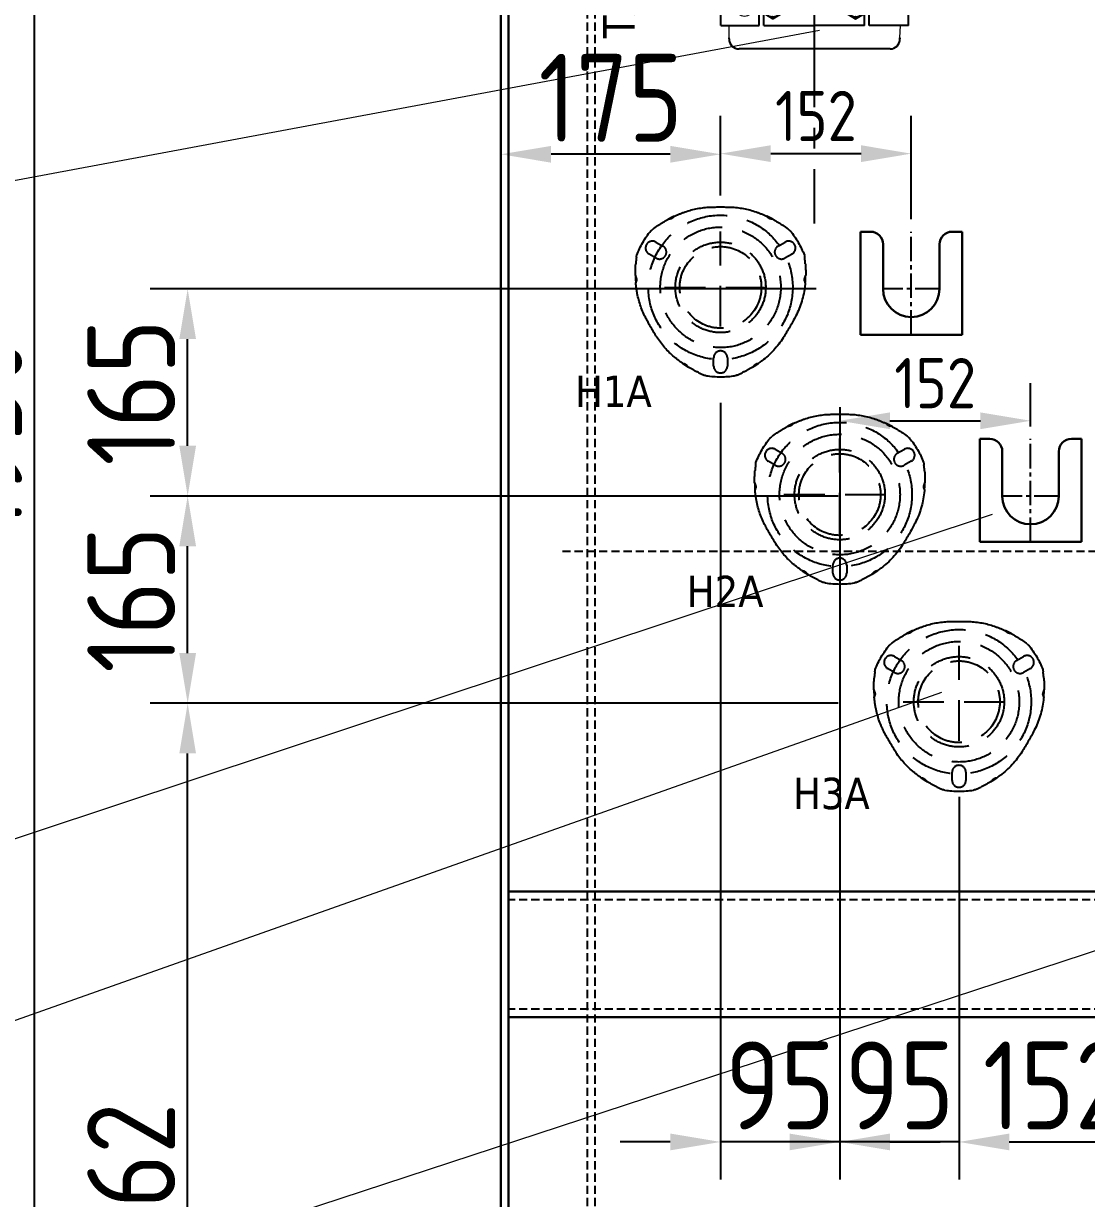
# Model space of a CAD drawing. Header units: millimetres. Extents: x 116956 to 138384, y -169944 to -162492.
# Drawn here: x 129466 to 130313, y -165292 to -164356 of the extents above; entities that cross this region are included whole.
import ezdxf

# ---------------------------------------------------------------- set-up
doc = ezdxf.new("R2010")
doc.units = ezdxf.units.MM
doc.header["$LTSCALE"] = 13
for name, pattern in [('CENTER', [50.8, 31.75, -6.35, 6.35, -6.35]), ('CENTER2', [1.125, 0.75, -0.125, 0.125, -0.125]), ('CENTERX2', [101.6, 63.5, -12.7, 12.7, -12.7]), ('DASHED', [0.75, 0.5, -0.25])]:
    doc.linetypes.add(name, pattern=pattern)
doc.layers.get('0').update_dxf_attribs({"color": 1, "linetype": 'CENTER'})
for name, color, linetype in [('1', 4, 'Continuous'), ('4虚线层', 6, 'DASHED'), ('中心线', 1, 'CENTER2'), ('粗实线', 4, 'Continuous')]:
    doc.layers.add(name, color=color, linetype=linetype)
doc.layers.add('标注、文本', color=3, linetype='Continuous', lineweight=25)
doc.layers.add('铁心', color=3, linetype='Continuous', lineweight=0)
doc.styles.get("Standard").update_dxf_attribs({"font": 'gbenor.shx', "bigfont": 'gbcbig.shx'})
doc.styles.add('Tahoma$001', font='tahoma.ttf', dxfattribs={"height": 2.159784})
doc.dimstyles.new('1-15', dxfattribs={"dimscale": 20, "dimtxt": 3.5, "dimasz": 2, "dimexe": 1.5, "dimexo": 0.5, "dimgap": 0.5, "dimtad": 1, "dimtoh": 1, "dimdec": 1, "dimdsep": 46, "dimtxsty": 'Standard', "dimcen": 2.5, "dimclrd": 3, "dimclre": 3, "dimclrt": 3, "dimadec": 0, "dimazin": 2, "dimtfac": 1, "dimtdec": 1, "dimtmove": 0, "dimatfit": 2, "dimfxl": 1, "dimarcsym": 0})

# ---------------------------------------------------------------- blocks, each defined once
blk = doc.blocks.new('0.020')
at = {"layer": '中心线', "ltscale": 2}
for p, q in [((13611.24, 16499.07), (13611.24, 16581.07)), ((13588.74, 16535.57), (13633.74, 16535.57))]:
    blk.add_line(p, q, dxfattribs=at)
at = {"layer": '粗实线', "lineweight": 30}
for p, q in [((13570.74, 16499.07), (13570.74, 16581.07)), ((13570.74, 16581.07), (13578.74, 16581.07)), ((13643.74, 16581.07), (13651.74, 16581.07)), ((13651.74, 16499.07), (13651.74, 16581.07)), ((13588.74, 16535.57), (13588.74, 16571.07)), ((13633.74, 16535.57), (13633.74, 16571.07)), ((13570.74, 16499.07), (13651.74, 16499.07))]:
    blk.add_line(p, q, dxfattribs=at)
for centre, radius, start, end in [((13578.74, 16571.07), 10, 0, 90), ((13643.74, 16571.07), 10, 90, 180), ((13611.24, 16535.57), 22.5, 180, 0)]:
    blk.add_arc(centre, radius, start, end, dxfattribs=at)
blk = doc.blocks.new('A$C2C6D2C8C')
at = {"color": 0, "linetype": 'ByBlock'}
for p, q in [((134.71, 136.18), (14.42, 136.18)), ((58.68, 131.42), (58.68, 109.14)), ((89.87, 131.42), (58.68, 131.42)), ((58.68, 131.42), (89.87, 131.42)), ((89.87, 131.42), (89.87, 109.14)), ((6.48, 128.24), (6.48, 127.68)), ((58.68, 129.19), (89.87, 129.19)), ((69.82, 118.56), (69.82, 124.74)), ((78.73, 118.56), (78.73, 124.74)), ((142.66, 127.68), (142.66, 128.24)), ((0, 117.68), (30.38, 117.68)), ((0, 117.68), (0, 58.38)), ((20.29, 117.68), (26.38, 117.68)), ((30.29, 117.68), (30.38, 117.68)), ((30.38, 117.68), (30.38, 84.6)), ((34.29, 117.68), (58.68, 117.68)), ((34.29, 117.68), (34.29, 84.6)), ((114.27, 117.68), (89.87, 117.68)), ((114.27, 117.68), (114.27, 84.6)), ((149.56, 117.68), (118.18, 117.68)), ((118.51, 117.68), (118.18, 117.68)), ((118.18, 117.68), (118.18, 84.6)), ((143.69, 117.68), (132.42, 117.68)), ((149.56, 117.68), (149.56, 58.38)), ((58.68, 109.14), (40.86, 42.3)), ((89.87, 109.14), (107.7, 42.3)), ((0, 18.79), (0, 68.09)), ((149.56, 18.79), (149.56, 68.09)), ((30.38, 18.79), (30.38, 49.17)), ((34.29, 18.79), (34.29, 49.17)), ((114.27, 18.79), (114.27, 49.17)), ((118.18, 18.79), (118.18, 49.17)), ((107.7, 42.3), (40.86, 42.3)), ((0, 18.79), (18.78, 18.79)), ((18.78, 18.79), (30.38, 18.79)), ((34.29, 18.79), (74.23, 18.79)), ((114.27, 18.79), (74.57, 18.79)), ((142.99, 18.79), (118.18, 18.79)), ((149.56, 18.79), (132.42, 18.79)), ((6.48, 7.94), (6.48, 8.79)), ((74.57, 0), (14.42, 0)), ((134.71, 0), (61.46, 0)), ((142.66, 8.79), (142.66, 7.94)), ((142.66, 7.94), (142.66, 8.79))]:
    blk.add_line(p, q, dxfattribs=at)
at = {"lineweight": 15}
for p, q in [((6.48, 127.68), (6.48, 117.68)), ((142.66, 127.68), (142.66, 117.68)), ((42.28, 77.88), (42.2, 71.38)), ((6.48, 8.37), (6.48, 18.79)), ((142.66, 8.79), (142.99, 18.79))]:
    blk.add_line(p, q, dxfattribs=at)
at = {"color": 0, "linetype": 'ByBlock', "lineweight": 18}
for p, q in [((69.78, 86.37), (69.78, 75.38)), ((78.78, 86.37), (78.78, 75.38)), ((69.78, 75.38), (65.2, 70.19)), ((69.78, 75.38), (68.12, 73.5)), ((78.78, 75.38), (71.47, 69.17)), ((33.78, 66.88), (40.78, 70.59)), ((40.78, 63.18), (33.78, 66.88)), ((42.28, 71.38), (38.28, 71.38)), ((40.78, 70.59), (40.78, 63.18)), ((42.28, 71.38), (54.79, 71.38)), ((42.28, 62.38), (38.28, 62.38)), ((42.28, 62.38), (54.79, 62.38)), ((42.28, 62.38), (42.28, 55.88)), ((42.28, 55.88), (42.28, 62.38)), ((65.2, 63.58), (69.78, 58.38)), ((69.78, 58.38), (68.12, 60.27)), ((69.78, 58.38), (69.78, 47.4)), ((78.78, 58.38), (71.47, 64.6)), ((78.78, 58.38), (78.78, 47.4))]:
    blk.add_line(p, q, dxfattribs=at)
at = {"color": 0, "linetype": 'ByBlock'}
for points in [[(48.46, 97.34), (41.45, 101.39), (34.44, 97.34), (34.44, 89.25), (41.45, 85.2), (48.46, 89.25)], [(100.34, 97.34), (107.35, 101.39), (114.36, 97.34), (114.36, 89.25), (107.35, 85.2), (100.34, 89.25)], [(48.46, 28.13), (41.45, 24.08), (34.44, 28.13), (34.44, 36.22), (41.45, 40.27), (48.46, 36.22)], [(100.34, 28.13), (107.35, 24.08), (114.36, 28.13), (114.36, 36.22), (107.35, 40.27), (100.34, 36.22)]]:
    blk.add_lwpolyline(points, close=True, dxfattribs=at)
at = {"lineweight": 15}
for centre in [(18.78, 101.88), (129.78, 101.88), (18.78, 31.88)]:
    blk.add_circle(centre, 6, dxfattribs=at)
at = {"color": 0, "linetype": 'ByBlock'}
for centre, radius in [((41.45, 93.3), 6.76), ((41.48, 93.34), 4.75), ((107.35, 93.3), 6.76), ((107.32, 93.34), 4.75), ((41.45, 32.17), 6.76), ((107.35, 32.17), 6.76), ((41.48, 32.13), 4.75), ((107.32, 32.13), 4.75)]:
    blk.add_circle(centre, radius, dxfattribs=at)
at = {"color": 0, "linetype": 'ByBlock', "lineweight": 18}
for radius in [20, 3.5]:
    blk.add_circle((74.28, 66.88), radius, dxfattribs=at)
at = {"color": 0, "linetype": 'ByBlock'}
for centre, radius, start, end in [((14.42, 128.24), 7.94, 90, 180), ((134.71, 128.24), 7.94, 0, 90), ((74.28, 124.74), 4.46, 0, 180), ((74.28, 118.56), 4.46, 180, 0), ((32.33, 84.64), 1.91, 181.29957, 358.70043), ((116.22, 84.64), 1.91, 181.29957, 358.70043), ((32.33, 49.13), 1.91, 1.29957, 178.70043), ((116.22, 49.13), 1.91, 1.29957, 178.70043), ((14.42, 7.94), 7.94, 180, 270), ((134.71, 7.94), 7.94, 270, 0)]:
    blk.add_arc(centre, radius, start, end, dxfattribs=at)
at = {"color": 0, "linetype": 'ByBlock', "lineweight": 18}
for centre, radius, start, end in [((42.28, 66.88), 11, 90, 270), ((74.28, 66.88), 12, 112.02431, 247.97569), ((74.28, 66.88), 12, 292.02431, 67.97569), ((38.28, 66.88), 4.5, 90, 270), ((68.95, 66.88), 5, 138.57633, 221.42367), ((74.34, 66.88), 3, 130.36454, 229.63546), ((74.28, 66.88), 5.5, 279.27093, 80.72907)]:
    blk.add_arc(centre, radius, start, end, dxfattribs=at)
at = {"layer": '粗实线', "lineweight": 30}
for points in [[(74.28, 66.88), (74.28, 94.98), (50.87, 80.93)], [(74.28, 94.98), (97.69, 80.93), (97.69, 73.13)], [(68.04, 88.73), (58.67, 84.05), (52.43, 73.13), (52.43, 62.2), (57.11, 51.28), (63.35, 48.16)], [(96.13, 73.13), (91.44, 84.05), (80.52, 90.29), (68.04, 90.29), (57.11, 84.05), (53.99, 79.37)], [(68.04, 88.73), (69.6, 85.61), (74.28, 84.05), (77.4, 85.61), (78.96, 88.73)], [(85.2, 48.16), (89.88, 51.28), (96.13, 62.2), (96.13, 73.13), (89.88, 84.05), (78.96, 88.73)], [(97.69, 54.4), (74.28, 40.36), (50.87, 54.4), (50.87, 80.93)], [(86.76, 73.13), (82.08, 77.81), (77.4, 80.93), (71.16, 80.93), (64.91, 77.81), (61.79, 73.13)], [(82.08, 73.13), (77.4, 76.25), (71.16, 76.25), (64.91, 73.13)], [(57.11, 73.13), (53.99, 71.57), (52.43, 66.88), (53.99, 63.76), (57.11, 62.2)], [(116.41, 62.2), (119.53, 63.76), (121.1, 66.88), (119.53, 71.57), (116.41, 73.13)], [(53.99, 55.96), (57.11, 51.28), (68.04, 45.04), (80.52, 45.04), (91.44, 51.28), (96.13, 62.2)], [(61.79, 62.2), (64.91, 57.52), (71.16, 54.4), (77.4, 54.4), (82.08, 57.52), (86.76, 62.2)], [(64.91, 62.2), (71.16, 59.08), (77.4, 59.08), (82.08, 62.2)], [(97.69, 62.2), (97.69, 54.4)]]:
    blk.add_lwpolyline(points, dxfattribs=at)
blk.add_lwpolyline([(77.4, 66.88), (75.84, 70.01), (74.28, 71.57), (71.16, 70.01), (69.6, 66.88), (71.16, 65.32), (74.28, 63.76), (75.84, 65.32)], close=True, dxfattribs=at)
for points in [[(57.11, 73.13), (57.11, 73.13), (64.91, 73.13), (64.91, 73.13)], [(82.08, 73.13), (82.08, 73.13), (116.41, 73.13), (116.41, 73.13)], [(57.11, 62.2), (57.11, 62.2), (64.91, 62.2), (64.91, 62.2)], [(82.08, 62.2), (82.08, 62.2), (116.41, 62.2), (116.41, 62.2)]]:
    blk.add_open_spline(points, degree=3, dxfattribs=at)
blk = doc.blocks.new('*D1465')
at = {"layer": 'Defpoints', "color": 0, "transparency": 16777216}
for p in [(129474.87, -163709.19), (129846.42, -163709.19), (129846.42, -165659.16)]:
    blk.add_point(p, dxfattribs=at)
at = {"layer": '标注、文本', "color": 3, "lineweight": -2, "transparency": 16777216}
for p, q in [((129836.42, -163709.19), (129444.87, -163709.19)), ((129474.87, -165619.16), (129474.87, -163749.19)), ((129836.42, -165659.16), (129444.87, -165659.16))]:
    blk.add_line(p, q, dxfattribs=at)
at = {"layer": '标注、文本', "color": 3, "transparency": 16777216}
for points in [[(129468.2, -163749.19), (129481.54, -163749.19), (129474.87, -163709.19)], [(129468.2, -165619.16), (129481.54, -165619.16), (129474.87, -165659.16)]]:
    blk.add_solid(points, dxfattribs=at)
at = {"layer": '标注、文本', "color": 3, "transparency": 16777216, "insert": (129429.87, -164684.17), "char_height": 70, "attachment_point": 5, "rotation": 90}
blk.add_mtext('1950', dxfattribs=at)
blk = doc.blocks.new('*D1467')
at = {"layer": 'Defpoints', "color": 0, "transparency": 16777216}
for p in [(129596.86, -164897.16), (130125.23, -164897.16), (129846.42, -165659.16)]:
    blk.add_point(p, dxfattribs=at)
at = {"layer": '标注、文本', "color": 3, "lineweight": -2, "transparency": 16777216}
for p, q in [((130115.23, -164897.16), (129566.86, -164897.16)), ((129596.86, -165619.16), (129596.86, -164937.16)), ((129836.42, -165659.16), (129566.86, -165659.16))]:
    blk.add_line(p, q, dxfattribs=at)
at = {"layer": '标注、文本', "color": 3, "transparency": 16777216}
for points in [[(129590.2, -164937.16), (129603.53, -164937.16), (129596.86, -164897.16)], [(129590.2, -165619.16), (129603.53, -165619.16), (129596.86, -165659.16)]]:
    blk.add_solid(points, dxfattribs=at)
at = {"layer": '标注、文本', "color": 3, "transparency": 16777216, "insert": (129551.86, -165278.16), "char_height": 70, "attachment_point": 5, "rotation": 90}
blk.add_mtext('762', dxfattribs=at)
blk = doc.blocks.new('*D1468')
at = {"layer": 'Defpoints', "color": 0, "transparency": 16777216}
for p in [(129596.86, -164732.16), (130125.23, -164732.16), (130125.23, -164897.16)]:
    blk.add_point(p, dxfattribs=at)
at = {"layer": '标注、文本', "color": 3, "lineweight": -2, "transparency": 16777216}
for p, q in [((130115.23, -164732.16), (129566.86, -164732.16)), ((129596.86, -164857.16), (129596.86, -164772.16)), ((130115.23, -164897.16), (129566.86, -164897.16))]:
    blk.add_line(p, q, dxfattribs=at)
at = {"layer": '标注、文本', "color": 3, "transparency": 16777216}
for points in [[(129590.2, -164772.16), (129603.53, -164772.16), (129596.86, -164732.16)], [(129590.2, -164857.16), (129603.53, -164857.16), (129596.86, -164897.16)]]:
    blk.add_solid(points, dxfattribs=at)
at = {"layer": '标注、文本', "color": 3, "transparency": 16777216, "insert": (129551.86, -164814.66), "char_height": 70, "attachment_point": 5, "rotation": 90}
blk.add_mtext('165', dxfattribs=at)
blk = doc.blocks.new('*D1469')
at = {"layer": 'Defpoints', "color": 0, "transparency": 16777216}
for p in [(129596.86, -164567.16), (130107.62, -164567.16), (130116.42, -164732.16)]:
    blk.add_point(p, dxfattribs=at)
at = {"layer": '标注、文本', "color": 3, "lineweight": -2, "transparency": 16777216}
for p, q in [((130097.62, -164567.16), (129566.86, -164567.16)), ((129596.86, -164692.16), (129596.86, -164607.16)), ((130106.42, -164732.16), (129566.86, -164732.16))]:
    blk.add_line(p, q, dxfattribs=at)
at = {"layer": '标注、文本', "color": 3, "transparency": 16777216}
for points in [[(129590.2, -164607.16), (129603.53, -164607.16), (129596.86, -164567.16)], [(129590.2, -164692.16), (129603.53, -164692.16), (129596.86, -164732.16)]]:
    blk.add_solid(points, dxfattribs=at)
at = {"layer": '标注、文本', "color": 3, "transparency": 16777216, "insert": (129551.86, -164649.66), "char_height": 70, "attachment_point": 5, "rotation": 90}
blk.add_mtext('165', dxfattribs=at)
blk = doc.blocks.new('*D1470')
at = {"layer": 'Defpoints', "color": 0, "transparency": 16777216}
for p in [(129846.42, -164459.98), (129846.42, -164486.42), (130021.42, -164486.42)]:
    blk.add_point(p, dxfattribs=at)
at = {"layer": '标注、文本', "color": 3, "lineweight": -2, "transparency": 16777216}
for p, q in [((129846.42, -164476.42), (129846.42, -164429.98)), ((130021.42, -164476.42), (130021.42, -164429.98)), ((129981.42, -164459.98), (129886.42, -164459.98))]:
    blk.add_line(p, q, dxfattribs=at)
at = {"layer": '标注、文本', "color": 3, "transparency": 16777216}
for points in [[(129886.42, -164453.31), (129886.42, -164466.65), (129846.42, -164459.98)], [(129981.42, -164453.31), (129981.42, -164466.65), (130021.42, -164459.98)]]:
    blk.add_solid(points, dxfattribs=at)
at = {"layer": '标注、文本', "color": 3, "transparency": 16777216, "insert": (129933.92, -164414.98), "char_height": 70, "attachment_point": 5}
blk.add_mtext('175', dxfattribs=at)
blk = doc.blocks.new('*D1471')
at = {"layer": 'Defpoints', "color": 0, "transparency": 16777216}
for p in [(130173.42, -164459.47), (130021.42, -164502.69), (130173.42, -164521.66)]:
    blk.add_point(p, dxfattribs=at)
at = {"layer": '标注、文本', "color": 3, "lineweight": -2, "transparency": 16777216}
for p, q in [((130021.42, -164492.69), (130021.42, -164429.47)), ((130173.42, -164511.66), (130173.42, -164429.47)), ((130061.42, -164459.47), (130133.42, -164459.47))]:
    blk.add_line(p, q, dxfattribs=at)
at = {"layer": '标注、文本', "color": 3, "transparency": 16777216}
for points in [[(130061.42, -164452.8), (130061.42, -164466.14), (130021.42, -164459.47)], [(130133.42, -164452.8), (130133.42, -164466.14), (130173.42, -164459.47)]]:
    blk.add_solid(points, dxfattribs=at)
at = {"layer": '标注、文本', "color": 3, "transparency": 16777216, "insert": (130097.42, -164429.47), "char_height": 40, "attachment_point": 5}
blk.add_mtext('152', dxfattribs=at)
blk = doc.blocks.new('*D1472')
at = {"layer": 'Defpoints', "color": 0, "transparency": 16777216}
for p in [(130021.42, -164647.9), (130116.42, -164651.42), (130021.42, -165246.52)]:
    blk.add_point(p, dxfattribs=at)
at = {"layer": '标注、文本', "color": 3, "lineweight": -2, "transparency": 16777216}
for p, q in [((130021.42, -164657.9), (130021.42, -165276.52)), ((130116.42, -164661.42), (130116.42, -165276.52)), ((129981.42, -165246.52), (129941.42, -165246.52)), ((130116.42, -165246.52), (130021.42, -165246.52)), ((130156.42, -165246.52), (130196.42, -165246.52))]:
    blk.add_line(p, q, dxfattribs=at)
at = {"layer": '标注、文本', "color": 3, "transparency": 16777216}
for points in [[(129981.42, -165239.86), (129981.42, -165253.19), (130021.42, -165246.52)], [(130156.42, -165239.86), (130156.42, -165253.19), (130116.42, -165246.52)]]:
    blk.add_solid(points, dxfattribs=at)
at = {"layer": '标注、文本', "color": 3, "transparency": 16777216, "insert": (130068.92, -165201.52), "char_height": 70, "attachment_point": 5}
blk.add_mtext('95', dxfattribs=at)
blk = doc.blocks.new('*D1473')
at = {"layer": 'Defpoints', "color": 0, "transparency": 16777216}
for p in [(130116.42, -164899.95), (130211.42, -164977.9), (130116.42, -165246.52)]:
    blk.add_point(p, dxfattribs=at)
at = {"layer": '标注、文本', "color": 3, "lineweight": -2, "transparency": 16777216}
for p, q in [((130116.42, -164909.95), (130116.42, -165276.52)), ((130211.42, -164987.9), (130211.42, -165276.52)), ((130076.42, -165246.52), (130036.42, -165246.52)), ((130211.42, -165246.52), (130116.42, -165246.52)), ((130251.42, -165246.52), (130291.42, -165246.52))]:
    blk.add_line(p, q, dxfattribs=at)
at = {"layer": '标注、文本', "color": 3, "transparency": 16777216}
for points in [[(130076.42, -165239.86), (130076.42, -165253.19), (130116.42, -165246.52)], [(130251.42, -165239.86), (130251.42, -165253.19), (130211.42, -165246.52)]]:
    blk.add_solid(points, dxfattribs=at)
at = {"layer": '标注、文本', "color": 3, "transparency": 16777216, "insert": (130163.92, -165201.52), "char_height": 70, "attachment_point": 5}
blk.add_mtext('95', dxfattribs=at)
blk = doc.blocks.new('*D1474')
at = {"layer": 'Defpoints', "color": 0, "transparency": 16777216}
for p in [(130363.42, -164933.66), (130211.42, -164961.63), (130363.42, -165246.52)]:
    blk.add_point(p, dxfattribs=at)
at = {"layer": '标注、文本', "color": 3, "lineweight": -2, "transparency": 16777216}
for p, q in [((130363.42, -164943.66), (130363.42, -165276.52)), ((130211.42, -164971.63), (130211.42, -165276.52)), ((130251.42, -165246.52), (130323.42, -165246.52))]:
    blk.add_line(p, q, dxfattribs=at)
at = {"layer": '标注、文本', "color": 3, "transparency": 16777216}
for points in [[(130251.42, -165239.86), (130251.42, -165253.19), (130211.42, -165246.52)], [(130323.42, -165239.86), (130323.42, -165253.19), (130363.42, -165246.52)]]:
    blk.add_solid(points, dxfattribs=at)
at = {"layer": '标注、文本', "color": 3, "transparency": 16777216, "insert": (130287.42, -165201.52), "char_height": 70, "attachment_point": 5}
blk.add_mtext('152', dxfattribs=at)
blk = doc.blocks.new('*D1479')
at = {"layer": 'Defpoints', "color": 0, "transparency": 16777216}
for p in [(130116.42, -164651.42), (130268.42, -164672.21), (130268.42, -164686.66)]:
    blk.add_point(p, dxfattribs=at)
at = {"layer": '标注、文本', "color": 3, "lineweight": -2, "transparency": 16777216}
for p, q in [((130268.42, -164676.66), (130268.42, -164642.21)), ((130116.42, -164661.42), (130116.42, -164702.21)), ((130156.42, -164672.21), (130228.42, -164672.21))]:
    blk.add_line(p, q, dxfattribs=at)
at = {"layer": '标注、文本', "color": 3, "transparency": 16777216}
for points in [[(130156.42, -164665.54), (130156.42, -164678.87), (130116.42, -164672.21)], [(130228.42, -164665.54), (130228.42, -164678.87), (130268.42, -164672.21)]]:
    blk.add_solid(points, dxfattribs=at)
at = {"layer": '标注、文本', "color": 3, "transparency": 16777216, "insert": (130192.42, -164642.21), "char_height": 40, "attachment_point": 5}
blk.add_mtext('152', dxfattribs=at)
blk = doc.blocks.new('A$C03F92070')
at = {"layer": '4虚线层', "ltscale": 5}
for p, q in [((67.85, 40.24), (67.85, 116.01)), ((16.36, 107.57), (21.99, 104.32)), ((113.71, 104.32), (119.34, 107.57)), ((16.49, 94.79), (10.86, 98.04)), ((124.84, 98.04), (119.21, 94.79)), ((23.33, 71.49), (112.37, 71.49)), ((62.35, 8.86), (62.35, 15.36)), ((73.35, 15.36), (73.35, 8.86))]:
    blk.add_line(p, q, dxfattribs=at)
for radius in [57.5, 48, 36, 32.5]:
    blk.add_circle((67.85, 71.49), radius, dxfattribs=at)
at = {"layer": '4虚线层', "ltscale": 5, "extrusion": (0, 0, -1)}
for centre, radius, start, end in [((-68.85, 46.49), 90, 64.92451, 71.02185), ((-62.34, 65.41), 70, 71.02185, 87.94531), ((-67.85, -88.03), 223.54, 87.94531, 92.05469), ((-73.35, 65.41), 70, 92.05469, 108.97815), ((-66.85, 46.49), 90, 108.97815, 115.07549), ((-68.85, 46.49), 90, 55.4521, 61.38179), ((-66.85, 46.49), 90, 118.61821, 124.5479), ((-67.85, 71.49), 71.5, 20.96454, 39.03546), ((-68.85, 46.49), 90, 51.08313, 52.23427), ((-66.85, 46.49), 90, 127.76573, 128.91687), ((-67.85, 71.49), 71.5, 140.96454, 159.03546), ((-90, 83.12), 90, 7.76573, 8.91687), ((-45.7, 83.12), 90, 171.08313, 172.23427), ((-90, 83.12), 90, 358.61821, 4.5479), ((-45.7, 83.12), 90, 175.4521, 181.38179), ((-90, 83.12), 90, 349.46719, 355.07549), ((-45.7, 83.12), 90, 184.92451, 186.60228), ((-70.33, 79.46), 70, 331.9245, 349.46719), ((-65.57, 80.82), 70, 186.60228, 207.21776), ((70.97, 151.05), 223.54, 207.21776, 212.35682), ((-205.81, 151.73), 223.54, 327.65027, 331.9245), ((-76.09, 69.57), 70, 310.17076, 327.65027), ((-58.73, 68.87), 70, 212.35682, 233.02623), ((-89, 84.85), 90, 304.92451, 310.17076), ((-46.7, 84.85), 90, 233.02623, 235.07549), ((-89, 84.85), 90, 295.4521, 301.38179), ((-89, 84.85), 90, 291.08313, 292.23427), ((-67.85, 71.49), 71.5, 260.96454, 279.03546), ((-46.7, 84.85), 90, 247.76573, 248.91687), ((-46.7, 84.85), 90, 238.61821, 244.5479)]:
    blk.add_arc(centre, radius, start, end, dxfattribs=at)
at = {"layer": '4虚线层', "ltscale": 5}
for centre, start, end in [((13.61, 102.81), 60, 240), ((19.24, 99.56), 240, 60), ((116.46, 99.56), 120, 300), ((122.09, 102.81), 300, 120), ((67.85, 15.36), 0, 180), ((67.85, 8.86), 180, 0)]:
    blk.add_arc(centre, 5.5, start, end, dxfattribs=at)
for points, knots in [([(30.89, 128.1), (30.89, 128.1), (30.88, 128.1), (30.83, 128.07), (30.76, 128.04), (30.57, 127.95), (30.45, 127.89), (30.18, 127.77), (30.03, 127.69), (29.7, 127.53), (29.52, 127.45), (29.16, 127.27), (28.96, 127.17), (28.58, 126.98), (28.39, 126.89), (27.99, 126.69), (27.8, 126.59), (27.42, 126.39), (27.24, 126.3), (26.87, 126.11), (26.7, 126.02), (26.39, 125.85), (26.24, 125.77), (25.98, 125.63), (25.87, 125.57), (25.69, 125.47), (25.63, 125.44), (25.58, 125.41), (25.57, 125.4), (25.57, 125.4), (25.57, 125.4), (25.57, 125.4)], [0, 0, 0, 0, 0.043819, 0.043819, 0.119878, 0.119878, 0.195937, 0.195937, 0.271996, 0.271996, 0.348055, 0.348055, 0.424114, 0.424114, 0.500173, 0.500173, 0.576231, 0.576231, 0.65229, 0.65229, 0.728349, 0.728349, 0.804408, 0.804408, 0.880467, 0.880467, 0.956526, 0.956526, 0.994556, 0.994556, 1, 1, 1, 1]), ([(30.71, 128.01), (30.65, 127.99), (30.59, 127.94), (30.48, 127.84), (30.42, 127.77), (30.3, 127.62), (30.24, 127.54), (30.11, 127.35), (30.04, 127.25), (29.89, 127.05), (29.81, 126.95), (29.62, 126.74), (29.51, 126.65), (29.29, 126.47), (29.16, 126.4), (28.9, 126.26), (28.77, 126.2), (28.36, 126.06), (28.08, 125.99), (27.53, 125.87), (27.26, 125.83), (26.87, 125.76), (26.75, 125.74), (26.5, 125.7), (26.38, 125.67), (26.05, 125.61), (25.85, 125.56), (25.74, 125.5)], [0, 0, 0, 0, 0.0625, 0.0625, 0.125, 0.125, 0.1875, 0.1875, 0.25, 0.25, 0.3125, 0.3125, 0.375, 0.375, 0.4375, 0.4375, 0.5, 0.5, 0.625, 0.625, 0.75, 0.75, 0.8125, 0.8125, 0.875, 0.875, 1, 1, 1, 1]), ([(110.13, 125.4), (110.13, 125.4), (110.13, 125.4), (110.13, 125.4), (110.12, 125.41), (110.07, 125.44), (110.01, 125.47), (109.83, 125.57), (109.72, 125.63), (109.46, 125.77), (109.31, 125.85), (108.99, 126.02), (108.81, 126.11), (108.45, 126.3), (108.26, 126.4), (107.88, 126.6), (107.68, 126.7), (107.29, 126.9), (107.1, 127), (106.72, 127.18), (106.53, 127.28), (106.16, 127.46), (105.99, 127.54), (105.66, 127.7), (105.51, 127.77), (105.24, 127.9), (105.12, 127.95), (104.94, 128.04), (104.87, 128.07), (104.82, 128.09), (104.81, 128.1), (104.8, 128.1), (104.8, 128.1), (104.8, 128.1)], [0, 0, 0, 0, 0.005743, 0.005743, 0.043766, 0.043766, 0.119813, 0.119813, 0.195859, 0.195859, 0.271906, 0.271906, 0.347952, 0.347952, 0.423999, 0.423999, 0.500046, 0.500046, 0.576092, 0.576092, 0.652139, 0.652139, 0.728185, 0.728185, 0.804232, 0.804232, 0.880279, 0.880279, 0.956325, 0.956325, 0.994349, 0.994349, 1, 1, 1, 1]), ([(109.96, 125.5), (109.9, 125.53), (109.83, 125.55), (109.65, 125.6), (109.54, 125.63), (109.21, 125.7), (108.96, 125.74), (108.44, 125.83), (108.17, 125.87), (107.63, 125.99), (107.34, 126.06), (106.94, 126.2), (106.8, 126.26), (106.54, 126.39), (106.42, 126.47), (106.19, 126.64), (106.08, 126.74), (105.9, 126.94), (105.81, 127.05), (105.66, 127.25), (105.59, 127.35), (105.46, 127.53), (105.39, 127.62), (105.28, 127.77), (105.22, 127.84), (105.11, 127.94), (105.05, 127.99), (104.99, 128.01)], [0, 0, 0, 0, 0.0625, 0.0625, 0.125, 0.125, 0.25, 0.25, 0.375, 0.375, 0.5, 0.5, 0.5625, 0.5625, 0.625, 0.625, 0.6875, 0.6875, 0.75, 0.75, 0.8125, 0.8125, 0.875, 0.875, 0.9375, 0.9375, 1, 1, 1, 1]), ([(13.95, 117.81), (13.92, 117.79), (13.88, 117.76), (13.82, 117.71), (13.77, 117.67), (13.74, 117.65), (13.73, 117.64)], [0, 0, 0, 0, 0.272943, 0.542517, 0.809704, 1, 1, 1, 1]), ([(14.22, 118.02), (14.2, 118), (14.15, 117.96), (14.08, 117.91), (14.01, 117.86), (13.97, 117.82), (13.95, 117.81)], [0, 0, 0, 0, 0.251777, 0.501943, 0.751136, 1, 1, 1, 1]), ([(14.55, 118.27), (14.52, 118.25), (14.46, 118.2), (14.38, 118.14), (14.3, 118.08), (14.25, 118.04), (14.22, 118.02)], [0, 0, 0, 0, 0.251749, 0.501948, 0.751171, 1, 1, 1, 1]), ([(15.74, 119.15), (15.69, 119.12), (15.59, 119.05), (15.45, 118.94), (15.32, 118.84), (15.18, 118.74), (15.05, 118.65), (14.92, 118.55), (14.8, 118.45), (14.67, 118.36), (14.59, 118.3), (14.55, 118.27)], [0, 0, 0, 0, 0.114473, 0.22719, 0.338528, 0.448878, 0.558641, 0.668227, 0.778044, 0.888502, 1, 1, 1, 1]), ([(17.82, 120.63), (17.81, 120.62), (17.74, 120.57), (17.58, 120.46), (17.28, 120.26), (16.94, 120.02), (16.6, 119.78), (16.29, 119.55), (16.01, 119.35), (15.83, 119.22), (15.74, 119.15)], [0, 0, 0, 0, 0.026865, 0.187364, 0.351072, 0.511786, 0.674931, 0.783277, 0.891149, 1, 1, 1, 1]), ([(119.96, 119.15), (119.92, 119.19), (119.82, 119.25), (119.69, 119.35), (119.55, 119.45), (119.41, 119.55), (119.28, 119.65), (119.06, 119.81), (118.76, 120.02), (118.42, 120.26), (118.12, 120.46), (117.96, 120.57), (117.89, 120.62), (117.88, 120.63)], [0, 0, 0, 0, 0.05466, 0.108896, 0.162888, 0.216817, 0.270864, 0.325211, 0.488741, 0.649833, 0.813717, 0.974388, 1, 1, 1, 1]), ([(121.15, 118.27), (121.11, 118.3), (121.03, 118.36), (120.9, 118.45), (120.78, 118.55), (120.65, 118.65), (120.52, 118.74), (120.38, 118.84), (120.25, 118.94), (120.1, 119.05), (120.01, 119.12), (119.96, 119.15)], [0, 0, 0, 0, 0.111498, 0.221956, 0.331773, 0.441359, 0.551122, 0.661472, 0.77281, 0.885527, 1, 1, 1, 1]), ([(121.48, 118.02), (121.45, 118.04), (121.4, 118.08), (121.32, 118.14), (121.23, 118.2), (121.18, 118.25), (121.15, 118.27)], [0, 0, 0, 0, 0.248829, 0.498052, 0.748251, 1, 1, 1, 1]), ([(121.75, 117.81), (121.73, 117.82), (121.69, 117.86), (121.62, 117.91), (121.55, 117.96), (121.5, 118), (121.48, 118.02)], [0, 0, 0, 0, 0.248864, 0.498057, 0.748223, 1, 1, 1, 1]), ([(121.97, 117.64), (121.96, 117.65), (121.93, 117.67), (121.88, 117.71), (121.82, 117.76), (121.78, 117.79), (121.75, 117.81)], [0, 0, 0, 0, 0.190293, 0.457482, 0.727057, 1, 1, 1, 1]), ([(0.69, 94.25), (0.68, 94.21), (0.67, 94.11), (0.65, 93.95), (0.63, 93.8), (0.61, 93.64), (0.59, 93.47), (0.57, 93.31), (0.55, 93.14), (0.53, 92.96), (0.52, 92.85), (0.52, 92.79)], [0, 0, 0, 0, 0.111498, 0.221956, 0.331773, 0.441359, 0.551122, 0.661472, 0.77281, 0.885527, 1, 1, 1, 1]), ([(0.74, 94.67), (0.73, 94.63), (0.73, 94.57), (0.71, 94.47), (0.7, 94.36), (0.69, 94.29), (0.69, 94.25)], [0, 0, 0, 0, 0.248829, 0.498052, 0.748251, 1, 1, 1, 1]), ([(0.82, 95.29), (0.82, 95.27), (0.81, 95.24), (0.81, 95.17), (0.8, 95.1), (0.79, 95.04), (0.78, 95.01)], [0, 0, 0, 0, 0.190297, 0.457484, 0.727058, 1, 1, 1, 1]), ([(134.92, 95.01), (134.91, 95.04), (134.9, 95.1), (134.89, 95.17), (134.89, 95.24), (134.88, 95.27), (134.88, 95.29)], [0, 0, 0, 0, 0.272943, 0.542517, 0.809704, 1, 1, 1, 1]), ([(134.96, 94.67), (134.96, 94.7), (134.95, 94.76), (134.94, 94.85), (134.93, 94.93), (134.92, 94.98), (134.92, 95.01)], [0, 0, 0, 0, 0.251777, 0.501943, 0.751136, 1, 1, 1, 1]), ([(135.01, 94.25), (135.01, 94.29), (135, 94.36), (134.99, 94.47), (134.97, 94.57), (134.96, 94.63), (134.96, 94.67)], [0, 0, 0, 0, 0.251749, 0.501948, 0.751171, 1, 1, 1, 1]), ([(135.18, 92.79), (135.18, 92.85), (135.16, 92.96), (135.15, 93.14), (135.13, 93.31), (135.11, 93.47), (135.09, 93.64), (135.07, 93.8), (135.05, 93.95), (135.03, 94.11), (135.02, 94.21), (135.01, 94.25)], [0, 0, 0, 0, 0.114473, 0.22719, 0.338528, 0.448878, 0.558641, 0.668227, 0.778044, 0.888502, 1, 1, 1, 1]), ([(0.52, 92.79), (0.51, 92.73), (0.5, 92.62), (0.48, 92.45), (0.46, 92.28), (0.45, 92.11), (0.43, 91.95), (0.4, 91.68), (0.37, 91.32), (0.33, 90.9), (0.3, 90.54), (0.29, 90.34), (0.28, 90.26), (0.28, 90.25)], [0, 0, 0, 0, 0.05466, 0.108897, 0.162889, 0.216817, 0.270864, 0.325211, 0.488741, 0.649833, 0.813717, 0.974388, 1, 1, 1, 1]), ([(135.42, 90.25), (135.42, 90.26), (135.41, 90.34), (135.4, 90.54), (135.37, 90.9), (135.33, 91.31), (135.29, 91.73), (135.25, 92.11), (135.22, 92.45), (135.2, 92.67), (135.18, 92.79)], [0, 0, 0, 0, 0.026865, 0.187364, 0.351073, 0.511786, 0.674931, 0.783277, 0.891149, 1, 1, 1, 1]), ([(0.02, 81.15), (0.02, 81.15), (0.02, 81.15), (0.02, 81.15), (0.02, 81.14), (0.02, 81.08), (0.02, 81.01), (0.02, 80.81), (0.03, 80.68), (0.04, 80.38), (0.04, 80.21), (0.05, 79.85), (0.06, 79.65), (0.08, 79.24), (0.09, 79.03), (0.11, 78.6), (0.12, 78.38), (0.14, 77.94), (0.16, 77.72), (0.18, 77.3), (0.2, 77.09), (0.23, 76.68), (0.24, 76.49), (0.27, 76.13), (0.28, 75.96), (0.3, 75.67), (0.32, 75.54), (0.33, 75.33), (0.34, 75.26), (0.34, 75.2), (0.35, 75.19), (0.35, 75.19), (0.35, 75.19), (0.35, 75.19)], [0, 0, 0, 0, 0.005743, 0.005743, 0.043766, 0.043766, 0.119813, 0.119813, 0.195859, 0.195859, 0.271906, 0.271906, 0.347952, 0.347952, 0.423999, 0.423999, 0.500046, 0.500046, 0.576092, 0.576092, 0.652139, 0.652139, 0.728185, 0.728185, 0.804232, 0.804232, 0.880279, 0.880279, 0.956325, 0.956325, 0.994349, 0.994349, 1, 1, 1, 1]), ([(0.02, 80.95), (0.02, 80.89), (0.04, 80.81), (0.08, 80.63), (0.12, 80.53), (0.22, 80.21), (0.31, 79.97), (0.5, 79.47), (0.59, 79.22), (0.76, 78.69), (0.85, 78.41), (0.92, 77.98), (0.94, 77.84), (0.96, 77.55), (0.95, 77.4), (0.91, 77.12), (0.88, 76.97), (0.8, 76.71), (0.75, 76.59), (0.65, 76.35), (0.6, 76.24), (0.51, 76.03), (0.47, 75.94), (0.39, 75.76), (0.37, 75.68), (0.33, 75.53), (0.32, 75.46), (0.33, 75.4)], [0, 0, 0, 0, 0.0625, 0.0625, 0.125, 0.125, 0.25, 0.25, 0.375, 0.375, 0.5, 0.5, 0.5625, 0.5625, 0.625, 0.625, 0.6875, 0.6875, 0.75, 0.75, 0.8125, 0.8125, 0.875, 0.875, 0.9375, 0.9375, 1, 1, 1, 1]), ([(135.37, 75.4), (135.38, 75.46), (135.37, 75.53), (135.33, 75.68), (135.31, 75.76), (135.23, 75.94), (135.19, 76.03), (135.1, 76.24), (135.04, 76.35), (134.95, 76.58), (134.9, 76.71), (134.82, 76.97), (134.79, 77.11), (134.75, 77.4), (134.74, 77.54), (134.76, 77.83), (134.78, 77.98), (134.85, 78.4), (134.93, 78.68), (135.11, 79.21), (135.2, 79.47), (135.34, 79.84), (135.38, 79.96), (135.47, 80.2), (135.51, 80.31), (135.62, 80.63), (135.68, 80.83), (135.68, 80.95)], [0, 0, 0, 0, 0.0625, 0.0625, 0.125, 0.125, 0.1875, 0.1875, 0.25, 0.25, 0.3125, 0.3125, 0.375, 0.375, 0.4375, 0.4375, 0.5, 0.5, 0.625, 0.625, 0.75, 0.75, 0.8125, 0.8125, 0.875, 0.875, 1, 1, 1, 1]), ([(135.35, 75.19), (135.35, 75.19), (135.35, 75.2), (135.36, 75.26), (135.37, 75.34), (135.38, 75.54), (135.4, 75.67), (135.42, 75.97), (135.43, 76.14), (135.46, 76.51), (135.48, 76.7), (135.5, 77.11), (135.52, 77.32), (135.54, 77.75), (135.56, 77.97), (135.58, 78.41), (135.59, 78.62), (135.61, 79.05), (135.62, 79.26), (135.64, 79.67), (135.65, 79.86), (135.66, 80.22), (135.66, 80.39), (135.67, 80.68), (135.67, 80.81), (135.68, 81.01), (135.68, 81.08), (135.68, 81.14), (135.68, 81.15), (135.68, 81.15), (135.68, 81.15), (135.68, 81.15)], [0, 0, 0, 0, 0.043819, 0.043819, 0.119878, 0.119878, 0.195937, 0.195937, 0.271996, 0.271996, 0.348055, 0.348055, 0.424114, 0.424114, 0.500173, 0.500173, 0.576232, 0.576232, 0.65229, 0.65229, 0.728349, 0.728349, 0.804408, 0.804408, 0.880467, 0.880467, 0.956526, 0.956526, 0.994556, 0.994556, 1, 1, 1, 1]), ([(37.3, 11.18), (37.3, 11.18), (37.31, 11.17), (37.36, 11.14), (37.42, 11.09), (37.59, 10.98), (37.7, 10.9), (37.95, 10.73), (38.09, 10.63), (38.39, 10.43), (38.55, 10.32), (38.89, 10.09), (39.07, 9.97), (39.42, 9.73), (39.61, 9.61), (39.98, 9.37), (40.16, 9.26), (40.51, 9.03), (40.69, 8.91), (41.04, 8.69), (41.2, 8.59), (41.51, 8.4), (41.65, 8.31), (41.9, 8.16), (42.01, 8.09), (42.18, 7.99), (42.24, 7.95), (42.29, 7.92), (42.3, 7.91), (42.3, 7.91), (42.3, 7.91), (42.3, 7.91)], [0, 0, 0, 0, 0.043819, 0.043819, 0.119878, 0.119878, 0.195937, 0.195937, 0.271996, 0.271996, 0.348055, 0.348055, 0.424114, 0.424114, 0.500173, 0.500173, 0.576231, 0.576231, 0.65229, 0.65229, 0.728349, 0.728349, 0.804408, 0.804408, 0.880467, 0.880467, 0.956526, 0.956526, 0.994556, 0.994556, 1, 1, 1, 1]), ([(37.47, 11.06), (37.52, 11.02), (37.59, 11), (37.73, 10.95), (37.82, 10.93), (38.01, 10.91), (38.11, 10.9), (38.34, 10.88), (38.46, 10.87), (38.71, 10.83), (38.85, 10.81), (39.11, 10.75), (39.25, 10.71), (39.52, 10.6), (39.64, 10.53), (39.89, 10.37), (40.01, 10.29), (40.34, 10.01), (40.54, 9.8), (40.91, 9.38), (41.09, 9.17), (41.34, 8.87), (41.42, 8.77), (41.58, 8.58), (41.66, 8.48), (41.88, 8.23), (42.02, 8.08), (42.13, 8.02)], [0, 0, 0, 0, 0.0625, 0.0625, 0.125, 0.125, 0.1875, 0.1875, 0.25, 0.25, 0.3125, 0.3125, 0.375, 0.375, 0.4375, 0.4375, 0.5, 0.5, 0.625, 0.625, 0.75, 0.75, 0.8125, 0.8125, 0.875, 0.875, 1, 1, 1, 1]), ([(93.4, 7.91), (93.4, 7.91), (93.4, 7.91), (93.4, 7.91), (93.41, 7.92), (93.46, 7.95), (93.52, 7.99), (93.69, 8.09), (93.8, 8.16), (94.06, 8.32), (94.2, 8.4), (94.51, 8.6), (94.68, 8.7), (95.02, 8.92), (95.2, 9.04), (95.56, 9.27), (95.75, 9.39), (96.12, 9.63), (96.3, 9.75), (96.65, 9.98), (96.83, 10.1), (97.16, 10.33), (97.32, 10.43), (97.62, 10.64), (97.76, 10.73), (98.01, 10.9), (98.11, 10.98), (98.28, 11.1), (98.34, 11.14), (98.39, 11.17), (98.4, 11.18), (98.4, 11.18), (98.4, 11.18), (98.4, 11.18)], [0, 0, 0, 0, 0.005743, 0.005743, 0.043766, 0.043766, 0.119813, 0.119813, 0.195859, 0.195859, 0.271906, 0.271906, 0.347952, 0.347952, 0.423999, 0.423999, 0.500046, 0.500046, 0.576092, 0.576092, 0.652139, 0.652139, 0.728185, 0.728185, 0.804232, 0.804232, 0.880279, 0.880279, 0.956325, 0.956325, 0.994349, 0.994349, 1, 1, 1, 1]), ([(93.57, 8.02), (93.62, 8.05), (93.68, 8.1), (93.82, 8.23), (93.89, 8.31), (94.11, 8.56), (94.27, 8.76), (94.61, 9.17), (94.79, 9.38), (95.16, 9.79), (95.36, 10), (95.69, 10.28), (95.8, 10.37), (96.05, 10.53), (96.18, 10.6), (96.44, 10.71), (96.58, 10.75), (96.85, 10.81), (96.98, 10.83), (97.24, 10.87), (97.36, 10.88), (97.58, 10.9), (97.69, 10.91), (97.88, 10.93), (97.96, 10.95), (98.11, 11), (98.18, 11.02), (98.23, 11.06)], [0, 0, 0, 0, 0.0625, 0.0625, 0.125, 0.125, 0.25, 0.25, 0.375, 0.375, 0.5, 0.5, 0.5625, 0.5625, 0.625, 0.625, 0.6875, 0.6875, 0.75, 0.75, 0.8125, 0.8125, 0.875, 0.875, 0.9375, 0.9375, 1, 1, 1, 1]), ([(50.31, 3.59), (50.32, 3.59), (50.4, 3.55), (50.57, 3.46), (50.9, 3.31), (51.28, 3.14), (51.66, 2.96), (52.01, 2.8), (52.32, 2.67), (52.52, 2.57), (52.63, 2.53)], [0, 0, 0, 0, 0.026866, 0.187364, 0.351073, 0.511786, 0.674931, 0.783277, 0.891149, 1, 1, 1, 1]), ([(52.63, 2.53), (52.68, 2.5), (52.79, 2.46), (52.95, 2.39), (53.11, 2.32), (53.26, 2.25), (53.41, 2.19), (53.56, 2.12), (53.7, 2.06), (53.85, 2), (53.94, 1.96), (53.98, 1.94)], [0, 0, 0, 0, 0.114473, 0.22719, 0.338528, 0.448878, 0.558641, 0.668227, 0.778044, 0.888502, 1, 1, 1, 1]), ([(53.98, 1.94), (54.02, 1.93), (54.09, 1.9), (54.18, 1.86), (54.28, 1.82), (54.34, 1.79), (54.37, 1.78)], [0, 0, 0, 0, 0.251749, 0.501948, 0.751171, 1, 1, 1, 1]), ([(54.37, 1.78), (54.4, 1.77), (54.45, 1.74), (54.54, 1.71), (54.61, 1.68), (54.66, 1.66), (54.69, 1.65)], [0, 0, 0, 0, 0.251777, 0.501943, 0.751136, 1, 1, 1, 1]), ([(54.69, 1.65), (54.71, 1.64), (54.77, 1.61), (54.84, 1.58), (54.9, 1.56), (54.93, 1.55), (54.94, 1.54)], [0, 0, 0, 0, 0.272943, 0.542518, 0.809705, 1, 1, 1, 1]), ([(80.76, 1.54), (80.77, 1.55), (80.8, 1.56), (80.86, 1.58), (80.93, 1.61), (80.99, 1.64), (81.01, 1.65)], [0, 0, 0, 0, 0.190295, 0.457482, 0.727057, 1, 1, 1, 1]), ([(81.01, 1.65), (81.04, 1.66), (81.08, 1.68), (81.16, 1.71), (81.25, 1.74), (81.3, 1.77), (81.33, 1.78)], [0, 0, 0, 0, 0.248864, 0.498057, 0.748223, 1, 1, 1, 1]), ([(81.33, 1.78), (81.36, 1.79), (81.42, 1.82), (81.52, 1.86), (81.61, 1.9), (81.68, 1.93), (81.72, 1.94)], [0, 0, 0, 0, 0.248829, 0.498052, 0.748251, 1, 1, 1, 1]), ([(81.72, 1.94), (81.76, 1.96), (81.85, 2), (82, 2.06), (82.14, 2.12), (82.29, 2.19), (82.44, 2.25), (82.59, 2.32), (82.75, 2.39), (82.91, 2.46), (83.02, 2.5), (83.07, 2.53)], [0, 0, 0, 0, 0.111498, 0.221956, 0.331773, 0.441359, 0.551122, 0.661472, 0.77281, 0.885527, 1, 1, 1, 1]), ([(83.07, 2.53), (83.12, 2.55), (83.23, 2.6), (83.38, 2.67), (83.54, 2.73), (83.69, 2.8), (83.84, 2.87), (84.09, 2.98), (84.42, 3.14), (84.8, 3.31), (85.13, 3.46), (85.3, 3.55), (85.38, 3.58), (85.39, 3.59)], [0, 0, 0, 0, 0.05466, 0.108897, 0.162889, 0.216817, 0.270864, 0.325211, 0.488741, 0.649834, 0.813718, 0.974389, 1, 1, 1, 1])]:
    blk.add_open_spline(points, degree=3, knots=knots, dxfattribs=at)
blk.add_open_spline([(0.82, 95.28), (0.81, 95.2), (0.82, 95.09), (0.84, 94.95)], degree=3, dxfattribs=at)

msp = doc.modelspace()

# ---------------------------------------------------------------- linework, layer by layer
at = {"layer": '1', "color": 1, "linetype": 'CENTERX2', "lineweight": -3, "ltscale": 0.1}
msp.add_line((130096.076, -164075.685), (130096.076, -164515.122), dxfattribs=at)
at = {"layer": '4虚线层'}
for p, q in [((129915.422, -165551.159), (129915.422, -163855.209)), ((129921.422, -165551.159), (129921.422, -163853.209)), ((129895.422, -164776.159), (131597.422, -164776.159)), ((130842.425, -165053.659), (129852.422, -165053.659)), ((130842.425, -165140.659), (129852.422, -165140.659))]:
    msp.add_line(p, q, dxfattribs=at)
at = {"layer": '标注、文本', "color": 4, "lineweight": 30}
for p, q in [((129846.422, -165559.159), (129846.422, -163709.191)), ((129852.422, -165551.159), (129852.422, -163745.191)), ((130842.425, -165047.159), (129852.422, -165047.159)), ((129852.422, -165047.159), (129852.422, -165147.159)), ((130842.425, -165147.159), (129852.422, -165147.159))]:
    msp.add_line(p, q, dxfattribs=at)
at = {"layer": '铁心'}
for points in [[(130100.284, -164361.489), (129136.55, -164541.156), (129136.55, -164541.156)], [(130237.947, -164746.852), (129157.36, -165105.106)], [(130197.371, -164888.577), (129157.01, -165256.696), (129157.01, -165256.696)], [(130537.579, -165022.815), (129161.076, -165474.579), (129161.076, -165474.579)]]:
    msp.add_lwpolyline(points, dxfattribs=at)

# ---------------------------------------------------------------- block references
at = {"layer": '标注、文本'}
for name, p in [('A$C2C6D2C8C', (130021.732, -164376.081)), ('A$C03F92070', (129953.573, -164637.451)), ('A$C03F92070', (130048.573, -164802.451)), ('A$C03F92070', (130143.573, -164967.451))]:
    msp.add_blockref(name, p, dxfattribs=at)
at = {"layer": '标注、文本', "xscale": -1}
for p in [(143784.661, -181102.727), (143879.661, -181267.727)]:
    msp.add_blockref('0.020', p, dxfattribs=at)

# ---------------------------------------------------------------- texts
at = {"layer": '标注、文本', "style": 'Tahoma$001'}
msp.add_text('TAP OFF', height=25, rotation=90, dxfattribs=at).set_placement((129952.888, -164367.475))
for s, p in [('H1A', (129905.529, -164661.293)), ('H2A', (129994.586, -164820.616)), ('H3A', (130079.221, -164981.494))]:
    msp.add_text(s, height=25, dxfattribs=at).set_placement(p)

# ---------------------------------------------------------------- dimensions: what is measured, and where the dimension line sits
at = {"layer": '标注、文本'}
for base, p1, p2, picture, middle in [((129474.871, -163709.191), (129846.422, -165659.159), (129846.422, -163709.191), '*D1465', (129429.871, -164684.175)), ((129596.863, -164567.159), (130116.422, -164732.159), (130107.615, -164567.159), '*D1469', (129551.863, -164649.659)), ((129596.863, -164732.159), (130125.23, -164897.159), (130125.23, -164732.159), '*D1468', (129551.863, -164814.659)), ((129596.863, -164897.159), (129846.422, -165659.159), (130125.23, -164897.159), '*D1467', (129551.863, -165278.159))]:
    dim = msp.add_linear_dim(base=base, p1=p1, p2=p2, angle=90, dimstyle='1-15', dxfattribs=at)
    dim.commit()
    dim.dimension.update_dxf_attribs({"geometry": picture, "text_midpoint": middle})
for base, p1, p2, picture, middle in [((129846.422, -164459.981), (130021.422, -164486.417), (129846.422, -164486.417), '*D1470', (129933.922, -164414.981)), ((130363.422, -165246.524), (130211.422, -164961.631), (130363.422, -164933.659), '*D1474', (130287.422, -165201.524))]:
    dim = msp.add_linear_dim(base=base, p1=p1, p2=p2, dimstyle='1-15', dxfattribs=at)
    dim.commit()
    dim.dimension.update_dxf_attribs({"geometry": picture, "text_midpoint": middle})
for base, p1, p2, picture, middle in [((130173.422, -164459.471), (130021.422, -164502.687), (130173.422, -164521.659), '*D1471', (130097.422, -164429.471)), ((130268.422, -164672.207), (130116.422, -164651.417), (130268.422, -164686.659), '*D1479', (130192.422, -164642.207))]:
    dim = msp.add_linear_dim(base=base, p1=p1, p2=p2, dimstyle='1-15', override={"dimtxt": 2}, dxfattribs=at)
    dim.commit()
    dim.dimension.update_dxf_attribs({"geometry": picture, "text_midpoint": middle})
for base, p1, p2, picture, middle in [((130021.422, -165246.524), (130116.422, -164651.417), (130021.422, -164647.901), '*D1472', (130068.922, -165246.524)), ((130116.422, -165246.524), (130211.422, -164977.901), (130116.422, -164899.953), '*D1473', (130163.922, -165246.524))]:
    dim = msp.add_linear_dim(base=base, p1=p1, p2=p2, dimstyle='1-15', dxfattribs=at)
    dim.commit()
    dim.dimension.update_dxf_attribs({"geometry": picture, "text_midpoint": middle, "dimtype": 160})

doc.saveas('drawing.dxf')
